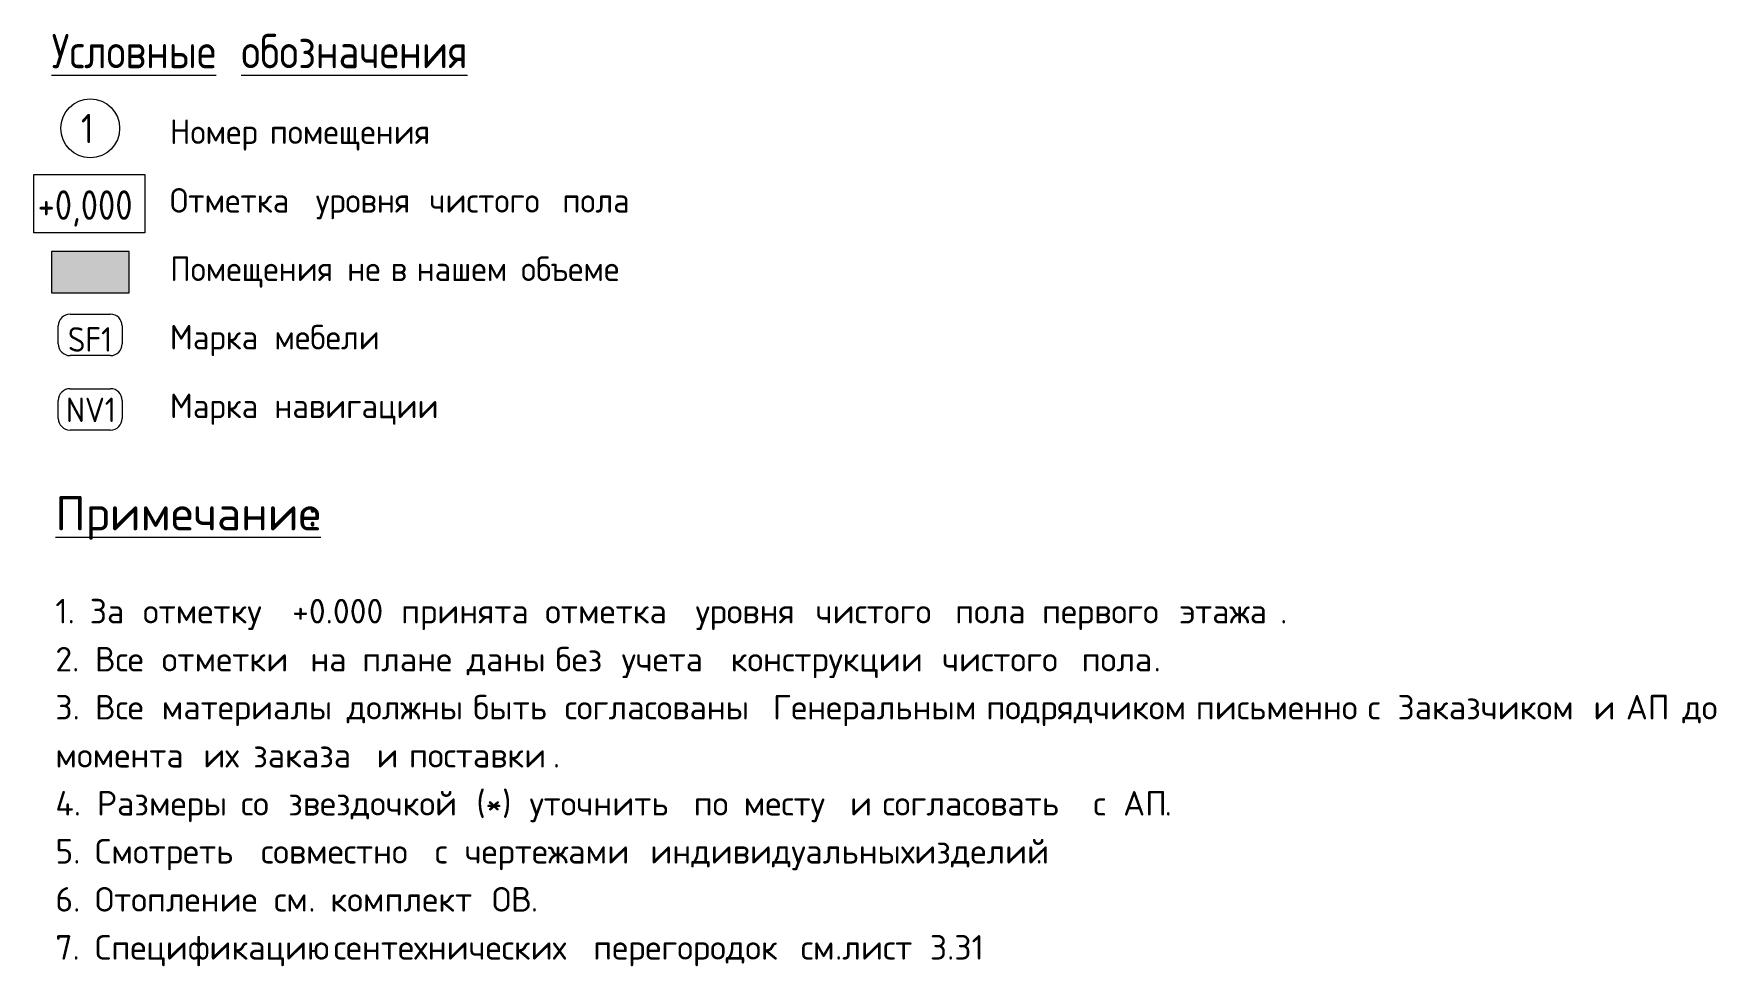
# Model space of a CAD drawing. Header units: millimetres. Extents: x 81566 to 292854, y -8553 to 29000.
# Drawn here: x 127800 to 144968, y 10616 to 20120 of the extents above; entities that cross this region are included whole.
import ezdxf

# ---------------------------------------------------------------- set-up
doc = ezdxf.new("R2010")
doc.units = ezdxf.units.MM
doc.layers.add('A-DETL', color=7, linetype='Continuous', lineweight=9)
doc.layers.add('G-ANNO-TEXT', color=7, linetype='Continuous', lineweight=9)
for name, color, linetype, lineweight, true_color in [('A-DETL-GENF-1', 7, 'Continuous', 9, 0xf5f5f5), ('G-ANNO-TEXT-1', 7, 'Continuous', 9, 0x3c3c3c), ('G-ANNO-TEXT-2', 7, 'Continuous', 9, 0x008000)]:
    doc.layers.add(name, color=color, linetype=linetype, lineweight=lineweight, true_color=true_color)
doc.styles.add('GOST Common_3', font='GOST_Common.ttf', dxfattribs={"height": 250})
doc.styles.add('GOST Common_4', font='GOST_Common.ttf', dxfattribs={"width": 0.9, "height": 300})
doc.styles.add('GOST Common_5', font='GOST_Common.ttf', dxfattribs={"width": 0.9, "height": 350})
doc.styles.add('ISOCPEUR', font='isocpeur.ttf', dxfattribs={"width": 0.9, "height": 250})
doc.styles.add('ISOCPEUR_2', font='isocpeur.ttf', dxfattribs={"height": 250})
doc.styles.add('ISOCPEUR_3', font='isocpeur.ttf', dxfattribs={"height": 350})

msp = doc.modelspace()

# ---------------------------------------------------------------- hatches: boundary and pattern name
at = {"layer": 'A-DETL-GENF-1'}
msp.add_hatch(color=256, dxfattribs=at).paths.add_polyline_path([(128772.8, 17479.4), (128772.8, 17901), (127980.3, 17901), (127980.3, 17479.4)])

# ---------------------------------------------------------------- linework, layer by layer
at = {"layer": 'A-DETL'}
for p, q in [((128772.8, 17901), (127980.3, 17901)), ((127980.3, 17901), (127980.3, 17479.4)), ((128772.8, 17479.4), (128772.8, 17901)), ((127980.3, 17479.4), (128772.8, 17479.4)), ((128170.3, 17261.4), (128582.8, 17261.4)), ((128050.3, 16959.7), (128050.3, 17141.4)), ((128702.8, 17141.4), (128702.8, 16959.7)), ((128582.8, 16839.7), (128170.3, 16839.7)), ((128170.3, 16501.7), (128582.8, 16501.7)), ((128050.3, 16200.1), (128050.3, 16381.7)), ((128702.8, 16381.7), (128702.8, 16200.1)), ((128582.8, 16080.1), (128170.3, 16080.1))]:
    msp.add_line(p, q, dxfattribs=at)
msp.add_circle((128376.6, 19156.2), 300, dxfattribs=at)
for centre, start, end in [((128170.3, 17141.4), 90, 180), ((128582.8, 17141.4), 0, 90), ((128170.3, 16959.7), 180, 270), ((128582.8, 16959.7), 270, 0), ((128170.3, 16381.7), 90, 180), ((128582.8, 16381.7), 0, 90), ((128170.3, 16200.1), 180, 270), ((128582.8, 16200.1), 270, 0)]:
    msp.add_arc(centre, 120, start, end, dxfattribs=at)
at = {"layer": 'G-ANNO-TEXT-1', "flags": 128}
msp.add_lwpolyline([(127799.8, 18686.7), (128933.7, 18686.7), (128933.7, 18090.7), (127799.8, 18090.7)], close=True, dxfattribs=at)

# ---------------------------------------------------------------- texts
at = {"layer": 'G-ANNO-TEXT', "attachment_point": 1}
for s, insert, char_height, width, style in [('\\LУсловные', (127982.3, 20117.7), 350, 2215.063, 'GOST Common_5'), ('\\L\\fGOST Common|b0|i0|c204|p34|;\\W.9;\\L ', (129809.9, 20117.7), 350, 129.873, 'GOST Common_5'), ('\\Lобозначения', (129917, 20117.7), 350, 3015.948, 'GOST Common_5'), ('\\fGOST Common|b0|i0|c204|p34|;\\W.9;1', (128282.3, 19303.4), 300, 173.165, 'GOST Common_4'), ('\\LПримечание', (128021, 15407.8), 350, 3110.548, 'ISOCPEUR_3'), ('\\L\\fISOCPEUR|b0|i0|c204|p34|;\\L:', (130587.4, 15407.8), 350, 128.27, 'ISOCPEUR_3'), ('1. ', (128021, 14359.9), 250, 424.894, 'ISOCPEUR_2'), ('За', (128371.5, 14359.9), 250, 472.996, 'ISOCPEUR_2'), ('\\fISOCPEUR|b0|i0|c204|p34|; ', (128761.8, 14359.9), 250, 184.388, 'ISOCPEUR_2'), ('отметку', (128913.9, 14359.9), 250, 1651.476, 'ISOCPEUR_2'), (' +0.000 ', (130276.5, 14359.9), 250, 1539.24, 'ISOCPEUR_2'), ('принята', (131546.5, 14359.9), 250, 1595.358, 'ISOCPEUR_2'), ('\\fISOCPEUR|b0|i0|c204|p34|; ', (132862.8, 14359.9), 250, 184.388, 'ISOCPEUR_2'), ('отметка', (133015, 14359.9), 250, 1675.527, 'ISOCPEUR_2'), ('\\fISOCPEUR|b0|i0|c204|p34|; ', (134397.4, 14359.9), 250, 184.388, 'ISOCPEUR_2'), ('уровня', (134549.6, 14359.9), 250, 1298.734, 'ISOCPEUR_2'), ('\\fISOCPEUR|b0|i0|c204|p34|; ', (135621.1, 14359.9), 250, 184.388, 'ISOCPEUR_2'), ('чистого', (135773.3, 14359.9), 250, 1539.24, 'ISOCPEUR_2'), ('\\fISOCPEUR|b0|i0|c204|p34|; ', (137043.3, 14359.9), 250, 184.388, 'ISOCPEUR_2'), ('пола', (137195.4, 14359.9), 250, 889.873, 'ISOCPEUR_2'), ('\\fISOCPEUR|b0|i0|c204|p34|; ', (137929.6, 14359.9), 250, 184.388, 'ISOCPEUR_2'), ('первого', (138081.7, 14359.9), 250, 1515.189, 'ISOCPEUR_2'), ('\\fISOCPEUR|b0|i0|c204|p34|; ', (139331.9, 14359.9), 250, 184.388, 'ISOCPEUR_2'), ('этажа', (139484, 14359.9), 250, 1242.616, 'ISOCPEUR_2'), ('\\fISOCPEUR|b0|i0|c204|p34|;.', (140509.3, 14359.9), 250, 88.186, 'ISOCPEUR_2'), ('2. ', (128021, 13870.4), 250, 489.029, 'ISOCPEUR_2'), ('Все', (128424.5, 13870.4), 250, 641.35, 'ISOCPEUR_2'), ('\\fISOCPEUR|b0|i0|c204|p34|; ', (128953.6, 13870.4), 250, 184.388, 'ISOCPEUR_2'), ('отметки', (129105.8, 13870.4), 250, 1651.476, 'ISOCPEUR_2'), ('\\fISOCPEUR|b0|i0|c204|p34|; ', (130468.4, 13870.4), 250, 184.388, 'ISOCPEUR_2'), ('на', (130620.5, 13870.4), 250, 456.962, 'ISOCPEUR_2'), ('\\fISOCPEUR|b0|i0|c204|p34|; ', (130997.5, 13870.4), 250, 184.388, 'ISOCPEUR_2'), ('плане', (131149.7, 13870.4), 250, 1106.329, 'ISOCPEUR_2'), ('\\fISOCPEUR|b0|i0|c204|p34|; ', (132062.5, 13870.4), 250, 184.388, 'ISOCPEUR_2'), ('даны', (132214.6, 13870.4), 250, 913.924, 'ISOCPEUR_2'), ('\\fISOCPEUR|b0|i0|c204|p34|; ', (132968.7, 13870.4), 250, 184.388, 'ISOCPEUR_2'), ('без', (133120.8, 13870.4), 250, 633.333, 'ISOCPEUR_2'), ('\\fISOCPEUR|b0|i0|c204|p34|; ', (133643.4, 13870.4), 250, 184.388, 'ISOCPEUR_2'), ('учета', (133795.5, 13870.4), 250, 1162.447, 'ISOCPEUR_2'), ('\\fISOCPEUR|b0|i0|c204|p34|; ', (134754.6, 13870.4), 250, 184.388, 'ISOCPEUR_2'), ('конструкции', (134906.7, 13870.4), 250, 2429.113, 'ISOCPEUR_2'), ('\\fISOCPEUR|b0|i0|c204|p34|; ', (136911, 13870.4), 250, 184.388, 'ISOCPEUR_2'), ('чистого', (137063.1, 13870.4), 250, 1539.24, 'ISOCPEUR_2'), ('\\fISOCPEUR|b0|i0|c204|p34|; ', (138333.1, 13870.4), 250, 184.388, 'ISOCPEUR_2'), ('пола', (138485.2, 13870.4), 250, 889.873, 'ISOCPEUR_2'), ('\\fISOCPEUR|b0|i0|c204|p34|;.', (139219.5, 13870.4), 250, 88.186, 'ISOCPEUR_2'), ('3. ', (128021, 13381), 250, 489.029, 'ISOCPEUR_2'), ('Все', (128424.5, 13381), 250, 641.35, 'ISOCPEUR_2'), ('\\fISOCPEUR|b0|i0|c204|p34|; ', (128953.6, 13381), 250, 184.388, 'ISOCPEUR_2'), ('материалы', (129105.8, 13381), 250, 2100.421, 'ISOCPEUR_2'), ('\\fISOCPEUR|b0|i0|c204|p34|; ', (130838.8, 13381), 250, 184.388, 'ISOCPEUR_2'), ('должны', (130990.9, 13381), 250, 1378.902, 'ISOCPEUR_2'), ('\\fISOCPEUR|b0|i0|c204|p34|; ', (132128.6, 13381), 250, 184.388, 'ISOCPEUR_2'), ('быть', (132280.8, 13381), 250, 945.991, 'ISOCPEUR_2'), ('\\fISOCPEUR|b0|i0|c204|p34|; ', (133061.3, 13381), 250, 184.388, 'ISOCPEUR_2'), ('согласованы', (133213.4, 13381), 250, 2389.029, 'ISOCPEUR_2'), ('\\fISOCPEUR|b0|i0|c204|p34|; ', (135184.6, 13381), 250, 184.388, 'ISOCPEUR_2'), ('Генеральным', (135336.7, 13381), 250, 2453.164, 'ISOCPEUR_2'), ('\\fISOCPEUR|b0|i0|c204|p34|; ', (137360.8, 13381), 250, 184.388, 'ISOCPEUR_2'), ('подрядчиком', (137512.9, 13381), 250, 2405.062, 'ISOCPEUR_2'), ('\\fISOCPEUR|b0|i0|c204|p34|; ', (139497.3, 13381), 250, 184.388, 'ISOCPEUR_2'), ('письменно', (139649.4, 13381), 250, 1940.084, 'ISOCPEUR_2'), ('\\fISOCPEUR|b0|i0|c204|p34|; ', (141250.1, 13381), 250, 184.388, 'ISOCPEUR_2'), ('\\fISOCPEUR|b0|i0|c204|p34|;с', (141402.3, 13381), 250, 184.388, 'ISOCPEUR_2'), ('\\fISOCPEUR|b0|i0|c204|p34|; ', (141554.4, 13381), 250, 184.388, 'ISOCPEUR_2'), ('Заказчиком', (141706.5, 13381), 250, 2236.708, 'ISOCPEUR_2'), ('\\fISOCPEUR|b0|i0|c204|p34|; ', (143552, 13381), 250, 184.388, 'ISOCPEUR_2'), ('\\fISOCPEUR|b0|i0|c204|p34|;и', (143704.1, 13381), 250, 216.456, 'ISOCPEUR_2'), ('\\fISOCPEUR|b0|i0|c204|p34|; ', (143882.7, 13381), 250, 184.388, 'ISOCPEUR_2'), ('АП', (144034.9, 13381), 250, 513.08, 'ISOCPEUR_2'), ('\\fISOCPEUR|b0|i0|c204|p34|; ', (144458.2, 13381), 250, 184.388, 'ISOCPEUR_2'), ('до', (144610.3, 13381), 250, 432.911, 'ISOCPEUR_2'), ('\\fISOCPEUR|b0|i0|c204|p34|; ', (144967.5, 13381), 250, 184.388, 'ISOCPEUR_2'), ('\\fISOCPEUR|b0|i0|c204|p34|; ', (129377, 12891.5), 250, 184.388, 'ISOCPEUR_2'), ('\\fISOCPEUR|b0|i0|c204|p34|; ', (129886.3, 12891.5), 250, 184.388, 'ISOCPEUR_2'), ('\\fISOCPEUR|b0|i0|c204|p34|; ', (131143, 12891.5), 250, 184.388, 'ISOCPEUR_2'), ('\\fISOCPEUR|b0|i0|c204|p34|; ', (131473.8, 12891.5), 250, 184.388, 'ISOCPEUR_2'), ('момента', (128021, 12891.5), 250, 1643.459, 'ISOCPEUR_2'), ('их', (129529.1, 12891.5), 250, 432.911, 'ISOCPEUR_2'), ('заказа', (130038.4, 12891.5), 250, 1338.818, 'ISOCPEUR_2'), ('\\fISOCPEUR|b0|i0|c204|p34|;и', (131295.2, 12891.5), 250, 216.456, 'ISOCPEUR_2'), ('поставки', (131625.9, 12891.5), 250, 1779.746, 'ISOCPEUR_2'), ('\\fISOCPEUR|b0|i0|c204|p34|;.', (133094.3, 12891.5), 250, 88.186, 'ISOCPEUR_2'), ('4. ', (128021, 12402), 250, 513.08, 'ISOCPEUR_2'), ('Размеры', (128444.3, 12402), 250, 1595.358, 'ISOCPEUR_2'), ('\\fISOCPEUR|b0|i0|c204|p34|; ', (129760.6, 12402), 250, 184.388, 'ISOCPEUR_2'), ('\\fISOCPEUR|b0|i0|c204|p34|; ', (130243.5, 12402), 250, 184.388, 'ISOCPEUR_2'), ('звездочкой', (130395.6, 12402), 250, 2132.489, 'ISOCPEUR_2'), (' (*) ', (132155.1, 12402), 250, 849.789, 'ISOCPEUR_2'), ('\\fISOCPEUR|b0|i0|c204|p34|; ', (134377.6, 12402), 250, 184.388, 'ISOCPEUR_2'), ('\\fISOCPEUR|b0|i0|c204|p34|; ', (134886.9, 12402), 250, 184.388, 'ISOCPEUR_2'), ('\\fISOCPEUR|b0|i0|c204|p34|; ', (135971.7, 12402), 250, 184.388, 'ISOCPEUR_2'), ('\\fISOCPEUR|b0|i0|c204|p34|; ', (136302.4, 12402), 250, 184.388, 'ISOCPEUR_2'), ('\\fISOCPEUR|b0|i0|c204|p34|; ', (138452.2, 12402), 250, 184.388, 'ISOCPEUR_2'), ('\\fISOCPEUR|b0|i0|c204|p34|; ', (138756.4, 12402), 250, 184.388, 'ISOCPEUR_2'), ('АП', (138908.6, 12402), 250, 513.08, 'ISOCPEUR_2'), ('со', (129912.7, 12402), 250, 400.844, 'ISOCPEUR_2'), ('уточнить', (132856.2, 12402), 250, 1843.881, 'ISOCPEUR_2'), ('по', (134529.7, 12402), 250, 432.911, 'ISOCPEUR_2'), ('месту', (135039, 12402), 250, 1130.379, 'ISOCPEUR_2'), ('\\fISOCPEUR|b0|i0|c204|p34|;и', (136123.8, 12402), 250, 216.456, 'ISOCPEUR_2'), ('согласовать', (136454.6, 12402), 250, 2421.096, 'ISOCPEUR_2'), ('\\fISOCPEUR|b0|i0|c204|p34|;с', (138604.3, 12402), 250, 184.388, 'ISOCPEUR_2'), ('\\fISOCPEUR|b0|i0|c204|p34|;.', (139331.9, 12402), 250, 88.186, 'ISOCPEUR_2'), ('5. ', (128021, 11912.5), 250, 489.029, 'ISOCPEUR_2'), ('Смотреть', (128424.5, 11912.5), 250, 1867.932, 'ISOCPEUR_2'), ('\\fISOCPEUR|b0|i0|c204|p34|; ', (129965.7, 11912.5), 250, 184.388, 'ISOCPEUR_2'), ('\\fISOCPEUR|b0|i0|c204|p34|; ', (131738.4, 11912.5), 250, 184.388, 'ISOCPEUR_2'), ('\\fISOCPEUR|b0|i0|c204|p34|; ', (132042.6, 11912.5), 250, 184.388, 'ISOCPEUR_2'), ('\\fISOCPEUR|b0|i0|c204|p34|; ', (133934.4, 11912.5), 250, 184.388, 'ISOCPEUR_2'), ('\\fISOCPEUR|b0|i0|c204|p34|; ', (136626.5, 11912.5), 250, 184.388, 'ISOCPEUR_2'), ('изделий', (136778.7, 11912.5), 250, 1499.156, 'ISOCPEUR_2'), ('совместно', (130117.8, 11912.5), 250, 1964.134, 'ISOCPEUR_2'), ('\\fISOCPEUR|b0|i0|c204|p34|;с', (131890.5, 11912.5), 250, 184.388, 'ISOCPEUR_2'), ('чертежами', (132194.8, 11912.5), 250, 2108.438, 'ISOCPEUR_2'), ('индивидуальных', (134086.5, 11912.5), 250, 3078.48, 'ISOCPEUR_2'), ('\\fISOCPEUR|b0|i0|c204|p34|;.', (138015.6, 11912.5), 250, 88.186, 'ISOCPEUR_2'), ('6. ', (128021, 11423), 250, 489.029, 'ISOCPEUR_2'), ('Отопление', (128424.5, 11423), 250, 2028.269, 'ISOCPEUR_2'), ('\\fISOCPEUR|b0|i0|c204|p34|; ', (130097.9, 11423), 250, 184.388, 'ISOCPEUR_2'), ('см', (130250.1, 11423), 250, 424.894, 'ISOCPEUR_2'), ('комплект', (130825.5, 11423), 250, 1811.814, 'ISOCPEUR_2'), ('\\fISOCPEUR|b0|i0|c204|p34|; ', (132320.4, 11423), 250, 184.388, 'ISOCPEUR_2'), ('ОВ', (132472.6, 11423), 250, 481.013, 'ISOCPEUR_2'), ('. ', (130600.7, 11423), 250, 272.574, 'ISOCPEUR_2'), ('\\fISOCPEUR|b0|i0|c204|p34|;.', (132869.5, 11423), 250, 88.186, 'ISOCPEUR_2'), ('7. ', (128021, 10933.6), 250, 489.029, 'ISOCPEUR_2'), ('Спецификацию', (128424.5, 10933.6), 250, 2765.822, 'ISOCPEUR_2'), ('\\fISOCPEUR|b0|i0|c204|p34|; ', (130706.5, 10933.6), 250, 184.388, 'ISOCPEUR_2'), ('сентехнических', (130858.6, 10933.6), 250, 3022.362, 'ISOCPEUR_2'), ('\\fISOCPEUR|b0|i0|c204|p34|; ', (133352.3, 10933.6), 250, 184.388, 'ISOCPEUR_2'), ('перегородок', (133504.5, 10933.6), 250, 2381.012, 'ISOCPEUR_2'), ('\\fISOCPEUR|b0|i0|c204|p34|; ', (135469, 10933.6), 250, 184.388, 'ISOCPEUR_2'), ('см', (135621.1, 10933.6), 250, 424.894, 'ISOCPEUR_2'), ('лист', (136044.5, 10933.6), 250, 889.873, 'ISOCPEUR_2'), (' 3.31', (136778.7, 10933.6), 250, 857.806, 'ISOCPEUR_2'), ('\\fISOCPEUR|b0|i0|c204|p34|;.', (135971.7, 10933.6), 250, 88.186, 'ISOCPEUR_2')]:
    msp.add_mtext(s, dxfattribs=dict(at, insert=insert, char_height=char_height, width=width, style=style))
at = {"layer": 'G-ANNO-TEXT-1', "attachment_point": 1}
for s, insert, char_height, width, style in [('Номер', (129188.5, 19246.1), 250, 1130.379, 'GOST Common_3'), ('\\fGOST Common|b0|i0|c204|p34|; ', (130121.2, 19246.1), 250, 104.219, 'GOST Common_3'), ('помещения', (130207.2, 19246.1), 250, 2060.337, 'GOST Common_3'), ('Отметка', (129188.5, 18546.1), 250, 1699.578, 'GOST Common_3'), ('\\fGOST Common|b0|i0|c204|p34|; ', (130590.8, 18546.1), 250, 104.219, 'GOST Common_3'), ('\\fGOST Common|b0|i0|c204|p34|; ', (131748.4, 18546.1), 250, 104.219, 'GOST Common_3'), ('\\fGOST Common|b0|i0|c204|p34|; ', (133104.4, 18546.1), 250, 104.219, 'GOST Common_3'), ('+0,000', (127839.8, 18523.4), 300, 1269.873, 'GOST Common_4'), ('уровня', (130676.8, 18546.1), 250, 1298.734, 'GOST Common_3'), ('чистого', (131834.4, 18546.1), 250, 1539.24, 'GOST Common_3'), ('пола', (133190.4, 18546.1), 250, 889.873, 'GOST Common_3'), ('Помещения', (129190.9, 17849.1), 250, 2084.387, 'GOST Common_3'), ('\\fGOST Common|b0|i0|c204|p34|; ', (130910.7, 17849.1), 250, 104.219, 'GOST Common_3'), ('не', (130996.7, 17849.1), 250, 432.911, 'GOST Common_3'), ('\\fGOST Common|b0|i0|c204|p34|; ', (131353.9, 17849.1), 250, 104.219, 'GOST Common_3'), ('\\fGOST Common|b0|i0|c204|p34|;в', (131439.9, 17849.1), 250, 216.456, 'GOST Common_3'), ('\\fGOST Common|b0|i0|c204|p34|; ', (131618.5, 17849.1), 250, 104.219, 'GOST Common_3'), ('нашем', (131704.5, 17849.1), 250, 1186.497, 'GOST Common_3'), ('\\fGOST Common|b0|i0|c204|p34|; ', (132683.4, 17849.1), 250, 104.219, 'GOST Common_3'), ('объеме', (132769.4, 17849.1), 250, 1362.869, 'GOST Common_3'), ('Марка', (129188.5, 17151.9), 250, 1186.497, 'GOST Common_3'), ('\\fGOST Common|b0|i0|c204|p34|; ', (130167.5, 17151.9), 250, 104.219, 'GOST Common_3'), ('мебели', (130253.5, 17151.9), 250, 1322.784, 'GOST Common_3'), ('Марка', (129188.5, 16451.9), 250, 1186.497, 'GOST Common_3'), ('\\fGOST Common|b0|i0|c204|p34|; ', (130167.5, 16451.9), 250, 104.219, 'GOST Common_3'), ('навигации', (130253.5, 16451.9), 250, 2020.253, 'GOST Common_3')]:
    msp.add_mtext(s, dxfattribs=dict(at, insert=insert, char_height=char_height, width=width, style=style))
at = {"layer": 'G-ANNO-TEXT-2', "char_height": 250, "attachment_point": 1, "style": 'ISOCPEUR'}
for s, insert, width in [('SF1', (128148.7, 17129.2), 548.354), ('NV1', (128128.9, 16411), 598.861)]:
    msp.add_mtext(s, dxfattribs=dict(at, insert=insert, width=width))

doc.saveas('drawing.dxf')
